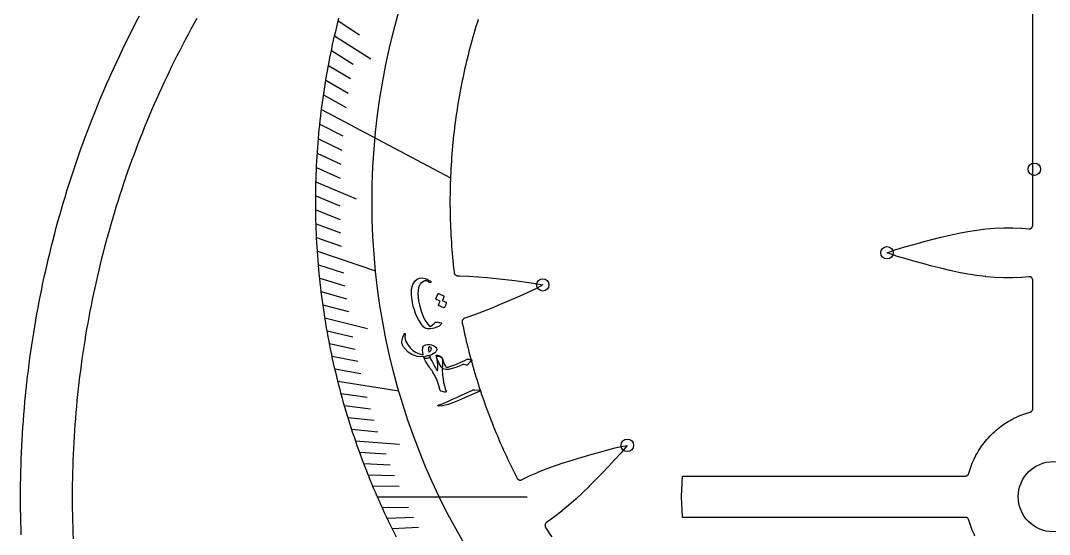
# Model space of a CAD drawing. Header units: millimetres. Extents: x -72 to 72, y -72 to 72.
# Drawn here: x -72.5 to -0.3, y -2.6 to 33.4 of the extents above; entities that cross this region are included whole.
import ezdxf

# ---------------------------------------------------------------- set-up
doc = ezdxf.new("R2010")
doc.units = ezdxf.units.MM
for name, color, linetype in [('CUT_INNER', 6, 'Continuous'), ('CUT_OUTER', 1, 'Continuous'), ('ENGRAVE', 7, 'Continuous'), ('ENGRAVE_FINE', 8, 'Continuous'), ('TEXT', 5, 'Continuous')]:
    doc.layers.add(name, color=color, linetype=linetype)

msp = doc.modelspace()

# ---------------------------------------------------------------- linework, layer by layer
at = {"layer": 'CUT_INNER'}
for points in [[(-5.5014, -2.7674), (-5.5663, -2.6344), (-5.5676, -2.6316), (-5.6293, -2.497), (-5.6305, -2.4942), (-5.6889, -2.3581), (-5.6901, -2.3552), (-5.745, -2.2177), (-5.7461, -2.2149), (-5.7977, -2.0761), (-5.7988, -2.0732), (-5.8469, -1.9332), (-5.8479, -1.9303), (-5.8926, -1.7891), (-5.8935, -1.7862), (-5.9347, -1.644), (-5.9356, -1.641), (-5.9371, -1.6353), (-5.9447, -1.6112), (-5.9548, -1.5881), (-5.9671, -1.566), (-5.9816, -1.5454), (-5.9981, -1.5263), (-6.0164, -1.5089), (-6.0364, -1.4935), (-6.0579, -1.4802), (-6.0805, -1.4691), (-6.1042, -1.4604), (-6.1287, -1.4541), (-6.1536, -1.4503), (-6.1788, -1.449), (-26.0062, -1.449), (-26.0123, -1.4487), (-26.0129, -1.4427), (-26.0835, -0.0061), (-26.0835, 0.0061), (-26.0129, 1.4427), (-26.0123, 1.4487), (-26.0062, 1.449), (-6.1788, 1.449), (-6.1536, 1.4503), (-6.1287, 1.4541), (-6.1042, 1.4604), (-6.0805, 1.4691), (-6.0579, 1.4802), (-6.0364, 1.4935), (-6.0164, 1.5089), (-5.9981, 1.5263), (-5.9816, 1.5454), (-5.9671, 1.566), (-5.9548, 1.5881), (-5.9447, 1.6112), (-5.9371, 1.6353), (-5.9356, 1.641), (-5.9347, 1.644), (-5.8935, 1.7862), (-5.8926, 1.7891), (-5.8479, 1.9303), (-5.8469, 1.9332), (-5.7988, 2.0732), (-5.7977, 2.0761), (-5.7461, 2.2149), (-5.745, 2.2177), (-5.6901, 2.3552), (-5.6889, 2.3581), (-5.6305, 2.4942), (-5.6293, 2.497), (-5.5676, 2.6316), (-5.5663, 2.6344), (-5.5014, 2.7674), (-5.5, 2.7702), (-5.4318, 2.9016), (-5.4304, 2.9043), (-5.359, 3.034), (-5.3574, 3.0367), (-5.2829, 3.1646), (-5.2813, 3.1673), (-5.2036, 3.2933), (-5.202, 3.2959), (-5.1212, 3.4201), (-5.1195, 3.4226), (-5.0358, 3.5447), (-5.034, 3.5472), (-4.9473, 3.6672), (-4.9454, 3.6697), (-4.8558, 3.7875), (-4.8539, 3.7899), (-4.7614, 3.9056), (-4.7594, 3.9079), (-4.6641, 4.0212), (-4.6621, 4.0236), (-4.564, 4.1345), (-4.5619, 4.1368), (-4.4611, 4.2452), (-4.459, 4.2475), (-4.3556, 4.3534), (-4.3534, 4.3556), (-4.2475, 4.459), (-4.2452, 4.4611), (-4.1368, 4.5619), (-4.1345, 4.564), (-4.0236, 4.6621), (-4.0212, 4.6641), (-3.9079, 4.7594), (-3.9056, 4.7614), (-3.7899, 4.8539), (-3.7875, 4.8558), (-3.6697, 4.9454), (-3.6672, 4.9473), (-3.5472, 5.034), (-3.5447, 5.0358), (-3.4226, 5.1195), (-3.4201, 5.1212), (-3.2959, 5.202), (-3.2933, 5.2036), (-3.1673, 5.2813), (-3.1646, 5.2829), (-3.0367, 5.3574), (-3.034, 5.359), (-2.9043, 5.4304), (-2.9016, 5.4318), (-2.7702, 5.5), (-2.7674, 5.5014), (-2.6344, 5.5663), (-2.6316, 5.5676), (-2.497, 5.6293), (-2.4942, 5.6305), (-2.3581, 5.6889), (-2.3552, 5.6901), (-2.2177, 5.745), (-2.2149, 5.7461), (-2.0761, 5.7977), (-2.0732, 5.7988), (-1.9332, 5.8469), (-1.9303, 5.8479), (-1.7891, 5.8926), (-1.7862, 5.8935), (-1.644, 5.9347), (-1.641, 5.9356), (-1.6353, 5.9371), (-1.6112, 5.9447), (-1.5881, 5.9548), (-1.566, 5.9671), (-1.5454, 5.9816), (-1.5263, 5.9981), (-1.5089, 6.0164), (-1.4935, 6.0364), (-1.4802, 6.0579), (-1.4691, 6.0805), (-1.4604, 6.1042), (-1.4541, 6.1287), (-1.4503, 6.1536), (-1.449, 6.1788), (-1.449, 15.1889), (-1.4502, 15.2134), (-1.4538, 15.2377), (-1.4598, 15.2616), (-1.4681, 15.2847), (-1.4786, 15.3069), (-1.4913, 15.328), (-1.5059, 15.3477), (-1.5224, 15.3659), (-1.5407, 15.3823), (-1.5604, 15.397), (-1.5815, 15.4096), (-1.6037, 15.42), (-1.6269, 15.4283), (-1.6507, 15.4342), (-1.675, 15.4377), (-1.6996, 15.4389), (-1.7241, 15.4376), (-2.2212, 15.3874), (-2.2277, 15.3869), (-2.8513, 15.3566), (-2.8575, 15.3565), (-3.4815, 15.3569), (-3.4873, 15.3571), (-4.1118, 15.3863), (-4.117, 15.3867), (-4.7421, 15.4424), (-4.7468, 15.4429), (-5.3723, 15.5228), (-5.3765, 15.5234), (-6.0026, 15.6246), (-6.0062, 15.6252), (-6.6329, 15.7452), (-6.6359, 15.7458), (-7.2632, 15.8816), (-7.2656, 15.8821), (-7.8935, 16.0309), (-7.8953, 16.0313), (-8.5237, 16.1903), (-8.5251, 16.1907), (-9.1534, 16.3572), (-9.7836, 16.5299), (-10.4138, 16.7073), (-10.415, 16.7077), (-11.0408, 16.891), (-11.0479, 16.8933), (-11.6684, 17.1163), (-11.6736, 17.1185), (-11.6684, 17.1206), (-11.0479, 17.3436), (-11.0408, 17.3459), (-10.415, 17.5293), (-10.4138, 17.5296), (-9.7853, 17.7066), (-9.1554, 17.8791), (-8.5251, 18.0463), (-8.5237, 18.0466), (-7.8953, 18.2056), (-7.8935, 18.2061), (-7.2656, 18.3548), (-7.2632, 18.3554), (-6.6359, 18.4911), (-6.6329, 18.4917), (-6.0062, 18.6117), (-6.0026, 18.6123), (-5.3765, 18.7136), (-5.3723, 18.7142), (-4.7468, 18.794), (-4.7421, 18.7945), (-4.117, 18.8502), (-4.1118, 18.8506), (-3.4873, 18.8798), (-3.4815, 18.88), (-2.8575, 18.8805), (-2.8513, 18.8803), (-2.2277, 18.85), (-2.2212, 18.8495), (-1.7241, 18.7993), (-1.6996, 18.798), (-1.675, 18.7992), (-1.6507, 18.8027), (-1.6269, 18.8087), (-1.6037, 18.8169), (-1.5815, 18.8274), (-1.5604, 18.84), (-1.5407, 18.8546), (-1.5224, 18.8711), (-1.5059, 18.8892), (-1.4913, 18.909), (-1.4786, 18.93), (-1.4681, 18.9522), (-1.4598, 18.9754), (-1.4538, 18.9992), (-1.4502, 19.0235), (-1.449, 19.048), (-1.449, 34.7122)], [(-60.0933, 33.5562), (-60.2973, 33.1882), (-60.2981, 33.1868), (-60.4998, 32.8176), (-60.5006, 32.8162), (-60.7001, 32.4457), (-60.7008, 32.4444), (-60.898, 32.0727), (-60.8987, 32.0713), (-61.0937, 31.6984), (-61.0944, 31.697), (-61.287, 31.3229), (-61.2877, 31.3216), (-61.478, 30.9463), (-61.4787, 30.9449), (-61.6668, 30.5685), (-61.6675, 30.5671), (-61.8532, 30.1895), (-61.8539, 30.1882), (-62.0373, 29.8095), (-62.0379, 29.8081), (-62.219, 29.4282), (-62.2196, 29.4269), (-62.3984, 29.0459), (-62.399, 29.0445), (-62.5754, 28.6625), (-62.5761, 28.6611), (-62.7501, 28.278), (-62.7508, 28.2766), (-62.9225, 27.8924), (-62.9231, 27.891), (-63.0924, 27.5058), (-63.093, 27.5044), (-63.26, 27.1182), (-63.2606, 27.1168), (-63.4252, 26.7295), (-63.4258, 26.7281), (-63.588, 26.3399), (-63.5886, 26.3384), (-63.7484, 25.9492), (-63.749, 25.9478), (-63.9065, 25.5575), (-63.907, 25.5561), (-64.0621, 25.1649), (-64.0626, 25.1635), (-64.2153, 24.7714), (-64.2158, 24.77), (-64.3661, 24.3769), (-64.3666, 24.3755), (-64.5144, 23.9815), (-64.515, 23.9801), (-64.6604, 23.5852), (-64.6609, 23.5838), (-64.8039, 23.188), (-64.8044, 23.1866), (-64.9449, 22.7899), (-64.9454, 22.7885), (-65.0835, 22.391), (-65.084, 22.3896), (-65.2197, 21.9913), (-65.2202, 21.9898), (-65.3534, 21.5907), (-65.3539, 21.5892), (-65.4847, 21.1893), (-65.4851, 21.1878), (-65.6134, 20.787), (-65.6139, 20.7856), (-65.7397, 20.3841), (-65.7402, 20.3826), (-65.8636, 19.9803), (-65.864, 19.9788), (-65.9849, 19.5758), (-65.9854, 19.5743), (-66.1038, 19.1705), (-66.1042, 19.1691), (-66.2202, 18.7646), (-66.2206, 18.7631), (-66.3341, 18.3579), (-66.3345, 18.3564), (-66.4455, 17.9505), (-66.4459, 17.9491), (-66.5544, 17.5425), (-66.5548, 17.541), (-66.6608, 17.1338), (-66.6611, 17.1323), (-66.7646, 16.7245), (-66.765, 16.723), (-66.866, 16.3145), (-66.8664, 16.313), (-66.9648, 15.9039), (-66.9652, 15.9024), (-67.0612, 15.4927), (-67.0615, 15.4912), (-67.155, 15.0809), (-67.1553, 15.0794), (-67.2462, 14.6686), (-67.2466, 14.6671), (-67.335, 14.2557), (-67.3353, 14.2542), (-67.4212, 13.8423), (-67.4215, 13.8408), (-67.5048, 13.4283), (-67.5051, 13.4268), (-67.586, 13.0139), (-67.5863, 13.0124), (-67.6646, 12.5989), (-67.6648, 12.5974), (-67.7406, 12.1835), (-67.7409, 12.182), (-67.8141, 11.7676), (-67.8143, 11.7661), (-67.885, 11.3513), (-67.8852, 11.3498), (-67.9534, 10.9346), (-67.9536, 10.9331), (-68.0192, 10.5174), (-68.0194, 10.5159), (-68.0824, 10.0999), (-68.0827, 10.0983), (-68.1431, 9.6819), (-68.1433, 9.6804), (-68.2012, 9.2636), (-68.2015, 9.2621), (-68.2568, 8.845), (-68.257, 8.8434), (-68.3098, 8.426), (-68.31, 8.4245), (-68.3602, 8.0067), (-68.3604, 8.0052), (-68.408, 7.5871), (-68.4082, 7.5856), (-68.4533, 7.1672), (-68.4535, 7.1657), (-68.496, 6.747), (-68.4961, 6.7455), (-68.5361, 6.3266), (-68.5362, 6.3251), (-68.5736, 5.906), (-68.5738, 5.9045), (-68.6086, 5.4851), (-68.6087, 5.4836), (-68.641, 5.064), (-68.6411, 5.0625), (-68.6707, 4.6428), (-68.6708, 4.6412), (-68.6979, 4.2213), (-68.698, 4.2198), (-68.7225, 3.7997), (-68.7226, 3.7982), (-68.7446, 3.378), (-68.7446, 3.3764), (-68.764, 2.9561), (-68.7641, 2.9546), (-68.7808, 2.5341), (-68.7809, 2.5326), (-68.7951, 2.112), (-68.7951, 2.1105), (-68.8067, 1.6899), (-68.8068, 1.6883), (-68.8158, 1.2677), (-68.8159, 1.2661), (-68.8223, 0.8454), (-68.8223, 0.8439), (-68.8262, 0.4231), (-68.8262, 0.4216), (-68.8275, 0.0008), (-68.8275, -0.0008), (-68.8262, -0.4216), (-68.8262, -0.4231), (-68.8223, -0.8439), (-68.8223, -0.8454), (-68.8159, -1.2661), (-68.8158, -1.2677), (-68.8068, -1.6883), (-68.8067, -1.6899), (-68.7951, -2.1105), (-68.7951, -2.112), (-68.7809, -2.5326), (-68.7808, -2.5341), (-68.7641, -2.9546)], [(-46.0777, -2.8468), (-46.2213, -2.5636), (-46.3632, -2.2796), (-46.5033, -1.9947), (-46.6417, -1.7089), (-46.7784, -1.4223), (-46.9132, -1.1349), (-47.0464, -0.8466), (-47.1777, -0.5575), (-47.3073, -0.2677), (-47.435, 0.023), (-47.561, 0.3145), (-47.6852, 0.6067), (-47.8077, 0.8996), (-47.9283, 1.1934), (-48.0471, 1.4878), (-48.1641, 1.783), (-48.2793, 2.0789), (-48.3926, 2.3755), (-48.5042, 2.6727), (-48.6139, 2.9707), (-48.7218, 3.2693), (-48.8278, 3.5686), (-48.932, 3.8685), (-49.0344, 4.1691), (-49.1349, 4.4702), (-49.2336, 4.772), (-49.3304, 5.0744), (-49.4254, 5.3774), (-49.5185, 5.681), (-49.6098, 5.9851), (-49.6991, 6.2898), (-49.7866, 6.595), (-49.8723, 6.9007), (-49.956, 7.207), (-50.0379, 7.5138), (-50.1179, 7.8211), (-50.196, 8.1288), (-50.2722, 8.4371), (-50.3465, 8.7458), (-50.4189, 9.0549), (-50.4894, 9.3645), (-50.5581, 9.6745), (-50.6248, 9.9849), (-50.6896, 10.2957), (-50.7525, 10.607), (-50.8135, 10.9186), (-50.8726, 11.2305), (-50.9297, 11.5429), (-50.985, 11.8555), (-51.0383, 12.1685), (-51.0897, 12.4819), (-51.1392, 12.7955), (-51.1868, 13.1094), (-51.2324, 13.4237), (-51.2761, 13.7382), (-51.3179, 14.0529), (-51.3577, 14.3679), (-51.3956, 14.6832), (-51.4316, 14.9986), (-51.4656, 15.3143), (-51.4977, 15.6302), (-51.5279, 15.9463), (-51.5561, 16.2625), (-51.5823, 16.579), (-51.6067, 16.8955), (-51.6291, 17.2123), (-51.6495, 17.5291), (-51.668, 17.8461), (-51.6846, 18.1632), (-51.6992, 18.4804), (-51.7119, 18.7976), (-51.7226, 19.115), (-51.7313, 19.4324), (-51.7382, 19.7498), (-51.743, 20.0673), (-51.746, 20.3848), (-51.7469, 20.7023), (-51.746, 21.0198), (-51.7431, 21.3373), (-51.7382, 21.6548), (-51.7314, 21.9722), (-51.7226, 22.2896), (-51.7119, 22.6069), (-51.6993, 22.9242), (-51.6847, 23.2414), (-51.6681, 23.5585), (-51.6496, 23.8754), (-51.6292, 24.1923), (-51.6068, 24.509), (-51.5825, 24.8256), (-51.5562, 25.142), (-51.528, 25.4583), (-51.4978, 25.7744), (-51.4658, 26.0903), (-51.4317, 26.406), (-51.3958, 26.7214), (-51.3579, 27.0367), (-51.3181, 27.3517), (-51.2763, 27.6664), (-51.2326, 27.9809), (-51.187, 28.2951), (-51.1394, 28.6091), (-51.09, 28.9227), (-51.0386, 29.236), (-50.9852, 29.5491), (-50.93, 29.8617), (-50.8729, 30.1741), (-50.8138, 30.486), (-50.7528, 30.7976), (-50.6899, 31.1089), (-50.6251, 31.4197), (-50.5584, 31.7301), (-50.4898, 32.0401), (-50.4193, 32.3497), (-50.3469, 32.6589), (-50.2725, 32.9676), (-50.1963, 33.2758), (-50.1183, 33.5836)], [(-40.3522, 33.4858), (-40.4294, 33.2394), (-40.4299, 33.2379), (-40.5056, 32.9911), (-40.506, 32.9896), (-40.5802, 32.7423), (-40.5807, 32.7408), (-40.6533, 32.4931), (-40.6537, 32.4916), (-40.7249, 32.2434), (-40.7253, 32.2419), (-40.7949, 31.9933), (-40.7954, 31.9918), (-40.8635, 31.7428), (-40.8639, 31.7413), (-40.9304, 31.4919), (-40.9308, 31.4904), (-40.9958, 31.2405), (-40.9962, 31.239), (-41.0597, 30.9888), (-41.0601, 30.9873), (-41.1221, 30.7366), (-41.1224, 30.7351), (-41.1829, 30.4841), (-41.1832, 30.4826), (-41.2421, 30.2312), (-41.2424, 30.2298), (-41.2998, 29.978), (-41.3001, 29.9765), (-41.3559, 29.7244), (-41.3563, 29.7229), (-41.4105, 29.4705), (-41.4108, 29.469), (-41.4635, 29.2162), (-41.4638, 29.2147), (-41.515, 28.9617), (-41.5153, 28.9602), (-41.5649, 28.7068), (-41.5652, 28.7053), (-41.6132, 28.4516), (-41.6135, 28.4501), (-41.66, 28.1961), (-41.6602, 28.1946), (-41.7051, 27.9404), (-41.7054, 27.9388), (-41.7488, 27.6843), (-41.749, 27.6828), (-41.7908, 27.428), (-41.7911, 27.4265), (-41.8313, 27.1715), (-41.8315, 27.17), (-41.8702, 26.9147), (-41.8704, 26.9132), (-41.9075, 26.6577), (-41.9077, 26.6561), (-41.9433, 26.4004), (-41.9435, 26.3989), (-41.9774, 26.1429), (-41.9776, 26.1414), (-42.01, 25.8853), (-42.0102, 25.8837), (-42.041, 25.6274), (-42.0412, 25.6259), (-42.0705, 25.3693), (-42.0706, 25.3678), (-42.0983, 25.1111), (-42.0985, 25.1096), (-42.1246, 24.8527), (-42.1247, 24.8512), (-42.1492, 24.5942), (-42.1494, 24.5926), (-42.1723, 24.3355), (-42.1724, 24.334), (-42.1938, 24.0766), (-42.1939, 24.0751), (-42.2137, 23.8177), (-42.2138, 23.8162), (-42.232, 23.5586), (-42.2321, 23.5571), (-42.2487, 23.2994), (-42.2488, 23.2979), (-42.2639, 23.0401), (-42.264, 23.0386), (-42.2774, 22.7808), (-42.2775, 22.7792), (-42.2894, 22.5213), (-42.2894, 22.5198), (-42.2997, 22.2618), (-42.2998, 22.2603), (-42.3085, 22.0022), (-42.3086, 22.0007), (-42.3157, 21.7426), (-42.3157, 21.7411), (-42.3213, 21.4829), (-42.3213, 21.4814), (-42.3253, 21.2232), (-42.3253, 21.2217), (-42.3276, 20.9635), (-42.3277, 20.962), (-42.3284, 20.7038), (-42.3284, 20.7023), (-42.3277, 20.4441), (-42.3276, 20.4426), (-42.3253, 20.1844), (-42.3253, 20.1828), (-42.3213, 19.9247), (-42.3213, 19.9232), (-42.3157, 19.665), (-42.3157, 19.6635), (-42.3086, 19.4054), (-42.3085, 19.4039), (-42.2998, 19.1458), (-42.2997, 19.1443), (-42.2894, 18.8863), (-42.2894, 18.8848), (-42.2775, 18.6269), (-42.2774, 18.6253), (-42.264, 18.3675), (-42.2639, 18.366), (-42.2488, 18.1082), (-42.2487, 18.1067), (-42.2321, 17.849), (-42.232, 17.8475), (-42.2138, 17.5899), (-42.2137, 17.5884), (-42.1939, 17.331), (-42.1938, 17.3294), (-42.1724, 17.0721), (-42.1723, 17.0706), (-42.1494, 16.8134), (-42.1492, 16.8119), (-42.1247, 16.5549), (-42.1246, 16.5534), (-42.0985, 16.2965), (-42.0983, 16.295), (-42.0706, 16.0383), (-42.0705, 16.0368), (-42.0412, 15.7802), (-42.041, 15.7787), (-42.0353, 15.7313), (-42.0313, 15.7077), (-42.0251, 15.6846), (-42.0167, 15.6621), (-42.0061, 15.6406), (-41.9936, 15.6202), (-41.9792, 15.6011), (-41.963, 15.5834), (-41.9451, 15.5674), (-41.9259, 15.5532), (-41.9053, 15.5409), (-41.8837, 15.5306), (-41.8612, 15.5224), (-41.838, 15.5164), (-41.8143, 15.5126), (-41.7904, 15.5112), (-41.6488, 15.5093), (-41.6452, 15.5092), (-41.0077, 15.4826), (-41.0047, 15.4824), (-40.3642, 15.4401), (-40.3618, 15.44), (-39.7188, 15.3849), (-39.7169, 15.3848), (-39.072, 15.3197), (-39.0706, 15.3195), (-38.4247, 15.247), (-37.776, 15.1686), (-37.1266, 15.0856), (-37.1253, 15.0854), (-36.4794, 14.9959), (-36.472, 14.9947), (-35.825, 14.865), (-35.82, 14.8638), (-35.8249, 14.8609), (-36.4059, 14.5493), (-36.4126, 14.5459), (-37.0047, 14.2727), (-37.0059, 14.2722), (-37.6017, 14.0049), (-38.1994, 13.7418), (-38.7983, 13.484), (-38.7996, 13.4835), (-39.3979, 13.234), (-39.3997, 13.2333), (-39.9989, 12.994), (-40.0012, 12.9931), (-40.6018, 12.7667), (-40.6047, 12.7657), (-41.207, 12.5551), (-41.2104, 12.554), (-41.3036, 12.5244), (-41.3264, 12.5159), (-41.3483, 12.5052), (-41.3691, 12.4924), (-41.3885, 12.4777), (-41.4064, 12.4612), (-41.4226, 12.443), (-41.4369, 12.4233), (-41.4493, 12.4023), (-41.4596, 12.3802), (-41.4676, 12.3572), (-41.4734, 12.3335), (-41.4768, 12.3094), (-41.4779, 12.285), (-41.4766, 12.2607), (-41.473, 12.2366), (-41.4638, 12.1914), (-41.4635, 12.1898), (-41.4108, 11.9371), (-41.4105, 11.9356), (-41.3563, 11.6832), (-41.3559, 11.6817), (-41.3001, 11.4296), (-41.2998, 11.4281), (-41.2424, 11.1763), (-41.2421, 11.1748), (-41.1832, 10.9235), (-41.1829, 10.922), (-41.1224, 10.671), (-41.1221, 10.6695), (-41.0601, 10.4188), (-41.0597, 10.4173), (-40.9962, 10.1671), (-40.9958, 10.1656), (-40.9308, 9.9157), (-40.9304, 9.9142), (-40.8639, 9.6648), (-40.8635, 9.6633), (-40.7954, 9.4142), (-40.7949, 9.4128), (-40.7253, 9.1641), (-40.7249, 9.1627), (-40.6537, 8.9145), (-40.6533, 8.913), (-40.5807, 8.6653), (-40.5802, 8.6638), (-40.506, 8.4165), (-40.5056, 8.415), (-40.4299, 8.1682), (-40.4294, 8.1667), (-40.3522, 7.9203), (-40.3517, 7.9189), (-40.273, 7.673), (-40.2725, 7.6715), (-40.1923, 7.4261), (-40.1918, 7.4247), (-40.1101, 7.1797), (-40.1096, 7.1783), (-40.0263, 6.9339), (-40.0258, 6.9324), (-39.9411, 6.6886), (-39.9406, 6.6871), (-39.8544, 6.4437), (-39.8538, 6.4423), (-39.7661, 6.1995), (-39.7656, 6.198), (-39.6764, 5.9557), (-39.6758, 5.9543), (-39.5851, 5.7126), (-39.5846, 5.7111), (-39.4924, 5.47), (-39.4919, 5.4685), (-39.3982, 5.2279), (-39.3976, 5.2265), (-39.3025, 4.9865), (-39.3019, 4.9851), (-39.2053, 4.7456), (-39.2048, 4.7442), (-39.1067, 4.5054), (-39.1061, 4.5039), (-39.0066, 4.2657), (-39.006, 4.2643), (-38.905, 4.0267), (-38.9044, 4.0253), (-38.8019, 3.7883), (-38.8013, 3.7869), (-38.6974, 3.5505), (-38.6968, 3.5491), (-38.5914, 3.3134), (-38.5908, 3.312), (-38.484, 3.0769), (-38.4834, 3.0755), (-38.3751, 2.8411), (-38.3745, 2.8397), (-38.2648, 2.606), (-38.2641, 2.6046), (-38.153, 2.3715), (-38.1524, 2.3702), (-38.0398, 2.1378), (-38.0392, 2.1364), (-37.9252, 1.9047), (-37.9245, 1.9034), (-37.8091, 1.6724), (-37.8085, 1.671), (-37.6917, 1.4407), (-37.691, 1.4394), (-37.6197, 1.301), (-37.6073, 1.2795), (-37.5928, 1.2594), (-37.5763, 1.2408), (-37.5581, 1.2239), (-37.5384, 1.2089), (-37.5172, 1.196), (-37.4949, 1.1852), (-37.4716, 1.1767), (-37.4475, 1.1705), (-37.423, 1.1667), (-37.3982, 1.1654), (-37.3735, 1.1666), (-37.3489, 1.1702), (-37.3248, 1.1762), (-37.3015, 1.1846), (-37.2791, 1.1952), (-37.2663, 1.2021), (-37.2616, 1.2045), (-36.6968, 1.478), (-36.6925, 1.48), (-36.1149, 1.7331), (-36.111, 1.7348), (-35.5219, 1.9698), (-35.5185, 1.9711), (-34.9193, 2.1904), (-34.9165, 2.1914), (-34.3086, 2.3975), (-34.3063, 2.3983), (-33.6912, 2.5935), (-33.6894, 2.594), (-33.0687, 2.7807), (-33.0673, 2.7811), (-32.4428, 2.9613), (-31.8135, 3.1371), (-31.1817, 3.309), (-31.1805, 3.3093), (-30.5495, 3.4737), (-30.5422, 3.4754), (-29.8953, 3.6032), (-29.8897, 3.604), (-29.8928, 3.5998), (-30.3107, 3.0892), (-30.3156, 3.0836), (-30.7581, 2.6046), (-30.759, 2.6036), (-31.2071, 2.1287), (-31.6586, 1.6569), (-32.1133, 1.1895), (-32.1143, 1.1885), (-32.5716, 0.7291), (-32.5729, 0.7277), (-33.035, 0.2773), (-33.0368, 0.2756), (-33.5051, -0.1633), (-33.5073, -0.1654), (-33.9832, -0.5905), (-33.9859, -0.5928), (-34.4709, -1.0016), (-34.4742, -1.0042), (-34.9697, -1.3943), (-34.9735, -1.3971), (-35.4809, -1.7663), (-35.4853, -1.7693), (-35.5525, -1.814), (-35.572, -1.8284), (-35.59, -1.8446), (-35.6064, -1.8625), (-35.621, -1.8818), (-35.6336, -1.9025), (-35.6441, -1.9243), (-35.6525, -1.9471), (-35.6587, -1.9705), (-35.6625, -1.9944), (-35.6641, -2.0186), (-35.6632, -2.0428), (-35.6601, -2.0669), (-35.6546, -2.0905), (-35.6468, -2.1134), (-35.6369, -2.1356), (-35.6249, -2.1566), (-35.6221, -2.1609), (-35.6213, -2.1622), (-35.4812, -2.3791), (-35.4803, -2.3804), (-35.3389, -2.5963), (-35.338, -2.5976), (-35.1952, -2.8127)]]:
    msp.add_lwpolyline(points, dxfattribs=at)
msp.add_circle((0, 0), 2.465, dxfattribs=at)
at = {"layer": 'CUT_OUTER'}
msp.add_lwpolyline([(-72.4009, -2.6674), (-72.4159, -2.2232), (-72.4282, -1.7788), (-72.4377, -1.3343), (-72.4445, -0.8898), (-72.4486, -0.4453), (-72.45, -0.0008), (-72.4486, 0.4438), (-72.4446, 0.8883), (-72.4377, 1.3328), (-72.4282, 1.7772), (-72.4159, 2.2216), (-72.4009, 2.6659), (-72.3832, 3.1101), (-72.3628, 3.5542), (-72.3396, 3.9981), (-72.3137, 4.4419), (-72.2851, 4.8855), (-72.2537, 5.329), (-72.2197, 5.7722), (-72.1829, 6.2153), (-72.1434, 6.658), (-72.1012, 7.1006), (-72.0563, 7.5429), (-72.0086, 7.9848), (-71.9583, 8.4265), (-71.9052, 8.8679), (-71.8495, 9.3089), (-71.791, 9.7496), (-71.7298, 10.1899), (-71.6659, 10.6299), (-71.5994, 11.0694), (-71.5301, 11.5085), (-71.4581, 11.9472), (-71.3835, 12.3854), (-71.3062, 12.8232), (-71.2261, 13.2605), (-71.1434, 13.6973), (-71.058, 14.1335), (-70.97, 14.5693), (-70.8792, 15.0045), (-70.7858, 15.4391), (-70.6898, 15.8731), (-70.5911, 16.3066), (-70.4897, 16.7394), (-70.3856, 17.1716), (-70.2789, 17.6032), (-70.1696, 18.0341), (-70.0576, 18.4643), (-69.943, 18.8938), (-69.8258, 19.3226), (-69.7059, 19.7507), (-69.5834, 20.178), (-69.4583, 20.6046), (-69.3305, 21.0304), (-69.2002, 21.4554), (-69.0673, 21.8796), (-68.9317, 22.303), (-68.7936, 22.7255), (-68.6528, 23.1472), (-68.5095, 23.568), (-68.3636, 23.9879), (-68.2151, 24.4069), (-68.0641, 24.8251), (-67.9105, 25.2422), (-67.7543, 25.6584), (-67.5956, 26.0737), (-67.4343, 26.4879), (-67.2705, 26.9012), (-67.1042, 27.3135), (-66.9354, 27.7247), (-66.764, 28.1349), (-66.5901, 28.544), (-66.4137, 28.9521), (-66.2348, 29.359), (-66.0534, 29.7649), (-65.8695, 30.1696), (-65.6832, 30.5732), (-65.4943, 30.9757), (-65.3031, 31.377), (-65.1093, 31.7771), (-64.9131, 32.176), (-64.7144, 32.5737), (-64.5134, 32.9701), (-64.3098, 33.3654), (-64.1039, 33.7593)], dxfattribs=at)
at = {"layer": 'ENGRAVE'}
for points in [[(-51.3417, 27.1664), (-42.2952, 22.3797)], [(-51.6297, 17.2222), (-47.5451, 15.8597)], [(-50.1915, 8.1109), (-45.9078, 7.4187)], [(-47.425, 0), (-36.9199, 0)]]:
    msp.add_lwpolyline(points, dxfattribs=at)
for centre, radius in [((0, 20.703), 47.7912), ((-1.3358, 22.9824), 0.4347), ((-11.6744, 17.1185), 0.4347), ((-35.8192, 14.8639), 0.4347), ((-29.8891, 3.6044), 0.4347)]:
    msp.add_circle(centre, radius, dxfattribs=at)
at = {"layer": 'ENGRAVE_FINE'}
for points in [[(-50.1644, 33.4025), (-48.6647, 32.4039)], [(-50.4181, 32.3546), (-47.8833, 30.7279)], [(-50.6483, 31.3094), (-49.1113, 30.3593)], [(-50.8554, 30.2675), (-49.3004, 29.3421)], [(-51.0397, 29.2294), (-49.4673, 28.3289)], [(-51.2017, 28.1955), (-49.6123, 27.3203)], [(-51.4603, 26.1425), (-49.8384, 25.3185)], [(-51.5577, 25.1241), (-49.9203, 24.3262)], [(-51.6346, 24.1118), (-49.9821, 23.3401)], [(-51.6911, 23.1058), (-50.0242, 22.3606)], [(-51.7279, 22.1065), (-48.921, 20.9069)], [(-51.7453, 21.1143), (-50.0508, 20.4229)], [(-51.7438, 20.1295), (-50.0363, 19.4652)], [(-51.7237, 19.1523), (-50.0038, 18.5155)], [(-51.6856, 18.1832), (-49.9537, 17.5739)], [(-51.5567, 16.2697), (-49.8026, 15.7162)], [(-51.4668, 15.3259), (-49.7024, 14.8005)], [(-51.3605, 14.391), (-49.5863, 13.8939)], [(-51.2383, 13.4652), (-49.4548, 12.9965)], [(-51.1004, 12.5487), (-48.107, 11.8136)], [(-50.9474, 11.6417), (-49.147, 11.2303)], [(-50.7796, 10.7442), (-48.9716, 10.3617)], [(-50.5974, 9.8566), (-48.7824, 9.503)], [(-50.4013, 8.9788), (-48.5797, 8.6543)], [(-49.9685, 7.2532), (-48.1356, 6.9872)], [(-49.7326, 6.4057), (-47.895, 6.169)], [(-49.4842, 5.5684), (-47.6423, 5.3612)], [(-49.2237, 4.7415), (-47.3781, 4.5637)], [(-48.9514, 3.925), (-45.8632, 3.6774)], [(-48.6677, 3.1189), (-46.8164, 3.0003)], [(-48.3729, 2.3234), (-46.5196, 2.2344)], [(-48.0673, 1.5384), (-46.2126, 1.479)], [(-47.7512, 0.7639), (-45.8956, 0.7342)], [(-47.089, -0.7533), (-45.2334, -0.7236)], [(-46.7434, -1.496), (-44.8887, -1.4366)], [(-46.3887, -2.2281), (-44.5354, -2.1391)]]:
    msp.add_lwpolyline(points, dxfattribs=at)
at = {"layer": 'TEXT'}
for points in [[(-42.9383, 12.117), (-42.9701, 12.08), (-43.0063, 12.0446), (-43.0468, 12.0109), (-43.0918, 11.9788), (-43.1408, 11.9483), (-43.1937, 11.9197), (-43.2504, 11.8927), (-43.311, 11.8676), (-43.4344, 11.8257), (-43.5592, 11.7961), (-43.6854, 11.779), (-43.813, 11.7745), (-43.9293, 11.7835), (-44.0263, 11.8059), (-44.1038, 11.8418), (-44.1619, 11.8911), (-44.2962, 12.0581), (-44.4214, 12.2395), (-44.5373, 12.4352), (-44.6438, 12.6451), (-44.74, 12.8692), (-44.8253, 13.1076), (-44.8994, 13.36), (-44.9621, 13.6264), (-45.0337, 14.1331), (-45.023, 14.5584), (-44.9322, 14.9005), (-44.7633, 15.1586), (-44.6198, 15.2729), (-44.458, 15.3369), (-44.2781, 15.3512), (-44.0802, 15.3163), (-44.0367, 15.3018), (-43.9919, 15.2843), (-43.9459, 15.2639), (-43.8987, 15.2406), (-43.8502, 15.2144), (-43.8005, 15.1853), (-43.7495, 15.1533), (-43.6972, 15.1184), (-43.6822, 15.1064), (-43.6722, 15.0933), (-43.6672, 15.0789), (-43.6672, 15.0633), (-43.6698, 15.0525), (-43.676, 15.0429), (-43.6859, 15.0346), (-43.6993, 15.0274), (-43.7122, 15.0232), (-43.7251, 15.0229), (-43.738, 15.0267), (-43.7507, 15.0344), (-43.8017, 15.0667), (-43.8539, 15.095), (-43.9072, 15.1192), (-43.9617, 15.1393), (-44.0129, 15.1514), (-44.0614, 15.1553), (-44.107, 15.151), (-44.15, 15.1384), (-44.3876, 14.9645), (-44.5316, 14.6741), (-44.5797, 14.2673), (-44.5287, 13.7459), (-44.4726, 13.4635), (-44.4042, 13.197), (-44.324, 12.9466), (-44.2322, 12.7124), (-44.1289, 12.4942), (-44.0144, 12.292), (-43.8889, 12.1058), (-43.7525, 11.9356), (-43.664, 11.9725), (-43.5701, 12.0346), (-43.4707, 12.1219), (-43.3656, 12.234), (-43.3544, 12.2391), (-43.3325, 12.2428), (-43.2998, 12.2451), (-43.2565, 12.2461), (-43.2519, 12.245), (-43.248, 12.2444), (-43.2448, 12.2441), (-43.2422, 12.2443), (-43.1824, 12.2412), (-43.1146, 12.2327), (-43.0387, 12.2191), (-42.9549, 12.2003), (-42.9284, 12.1899), (-42.9168, 12.1726), (-42.9201, 12.1483), (-42.9383, 12.117)], [(-42.6023, 13.6497), (-42.5957, 13.6452), (-42.5911, 13.6381), (-42.5884, 13.6285), (-42.5875, 13.6164), (-42.5969, 13.5708), (-42.6082, 13.5263), (-42.6214, 13.4828), (-42.6364, 13.4404), (-42.6536, 13.3987), (-42.6731, 13.3573), (-42.6949, 13.3164), (-42.7191, 13.2759), (-42.7272, 13.2674), (-42.7365, 13.2627), (-42.747, 13.2617), (-42.7587, 13.2645), (-43.1362, 13.4164), (-43.1417, 13.4214), (-43.1431, 13.43), (-43.1405, 13.442), (-43.1339, 13.4576), (-43.1272, 13.4686), (-43.1185, 13.4862), (-43.1076, 13.5103), (-43.0947, 13.541), (-43.0794, 13.5786), (-43.0615, 13.6233), (-43.041, 13.6752), (-43.0179, 13.7342), (-43.3102, 13.8592), (-43.3196, 13.8657), (-43.3231, 13.8753), (-43.3208, 13.8881), (-43.3126, 13.9041), (-43.3056, 13.918), (-43.2951, 13.9397), (-43.2813, 13.9693), (-43.2641, 14.0068), (-43.2435, 14.0526), (-43.2196, 14.1074), (-43.1924, 14.171), (-43.1618, 14.2436), (-43.1561, 14.2514), (-43.1498, 14.2555), (-43.1429, 14.2557), (-43.1354, 14.252), (-42.7738, 14.0871), (-42.7674, 14.0825), (-42.7628, 14.0754), (-42.7601, 14.0658), (-42.7594, 14.0536), (-42.7659, 14.0151), (-42.7746, 13.9774), (-42.7853, 13.9405), (-42.7982, 13.9043), (-42.8129, 13.8689), (-42.8292, 13.8343), (-42.847, 13.8006), (-42.8663, 13.7678)], [(-44.215, 9.8237), (-44.6054, 9.8408), (-44.9542, 9.9468), (-45.2607, 10.1428), (-45.5236, 10.4291), (-45.5531, 10.471), (-45.5804, 10.5128), (-45.6056, 10.5546), (-45.6287, 10.5962), (-45.6493, 10.6374), (-45.6672, 10.6781), (-45.6822, 10.7182), (-45.6945, 10.7576), (-45.7026, 10.8609), (-45.6811, 11.0045), (-45.6298, 11.1881), (-45.5482, 11.4112), (-45.5349, 11.436), (-45.5204, 11.452), (-45.5047, 11.4591), (-45.4878, 11.4574), (-45.4733, 11.4489), (-45.4647, 11.4355), (-45.4622, 11.4173), (-45.4656, 11.3942), (-45.487, 11.1758), (-45.4379, 10.9458), (-45.3182, 10.7053), (-45.1277, 10.4555), (-44.9272, 10.2632), (-44.7091, 10.1176), (-44.4737, 10.0186), (-44.2215, 9.9657), (-44.2137, 9.9685), (-44.208, 9.9726), (-44.2043, 9.9779), (-44.2027, 9.9846), (-44.2312, 10.1422), (-44.2449, 10.2788), (-44.2439, 10.3943), (-44.2283, 10.4886), (-44.1887, 10.5679), (-44.1222, 10.627), (-44.0288, 10.666), (-43.9087, 10.6851), (-43.8925, 10.6862), (-43.8758, 10.6868), (-43.8587, 10.6868), (-43.8412, 10.6864), (-43.8231, 10.6856), (-43.8039, 10.6843), (-43.7839, 10.6828), (-43.7628, 10.6808), (-43.6239, 10.6575), (-43.5041, 10.6185), (-43.4033, 10.5636), (-43.3214, 10.4929), (-43.267, 10.4138), (-43.2485, 10.3339), (-43.266, 10.2529), (-43.3193, 10.1707), (-43.4016, 10.0899), (-43.5027, 10.019), (-43.6226, 9.958), (-43.7614, 9.9069), (-43.7591, 9.8981), (-43.7566, 9.8897), (-43.7539, 9.8817), (-43.7509, 9.8739), (-43.748, 9.8662), (-43.7453, 9.8582), (-43.7427, 9.8498), (-43.7404, 9.841), (-43.7393, 9.8093), (-43.7525, 9.7811), (-43.7801, 9.7564), (-43.8221, 9.7352), (-43.8699, 9.7187), (-43.9196, 9.7072), (-43.9711, 9.7006), (-44.0244, 9.6989), (-44.0725, 9.7021), (-44.1082, 9.7102), (-44.1317, 9.7232), (-44.1429, 9.741), (-44.1641, 9.8267), (-44.1723, 9.8253), (-44.1835, 9.8243), (-44.1977, 9.8238), (-44.215, 9.8237)], [(-43.7716, 10.1601), (-43.7017, 10.2265), (-43.6566, 10.2915), (-43.6363, 10.3551), (-43.6408, 10.4176), (-43.6587, 10.4513), (-43.6812, 10.4798), (-43.7083, 10.5032), (-43.74, 10.5214), (-43.7557, 10.526), (-43.771, 10.5236), (-43.7858, 10.5143), (-43.8001, 10.498), (-43.8295, 10.4425), (-43.8413, 10.3692), (-43.8352, 10.2781), (-43.8113, 10.1694), (-43.8064, 10.1588), (-43.7981, 10.1537), (-43.7865, 10.1541), (-43.7716, 10.1601)], [(-42.8499, 9.2878), (-42.8619, 9.172), (-42.8692, 9.0526), (-42.8716, 8.9297), (-42.8692, 8.8032), (-42.8623, 8.6736), (-42.8513, 8.5414), (-42.8363, 8.4068), (-42.8171, 8.2696), (-42.7728, 8.0064), (-42.722, 7.7764), (-42.6653, 7.5796), (-42.603, 7.4161), (-42.5974, 7.3982), (-42.5972, 7.3821), (-42.6023, 7.368), (-42.6128, 7.3558), (-42.6268, 7.3463), (-42.6426, 7.3404), (-42.6601, 7.3382), (-42.6794, 7.3397), (-42.9508, 7.399), (-42.9733, 7.4062), (-42.9905, 7.4192), (-43.0023, 7.4381), (-43.0087, 7.4628), (-43.1092, 7.8156), (-43.2298, 8.1462), (-43.371, 8.4552), (-43.5334, 8.7431), (-43.5427, 8.7591), (-43.56, 8.7861), (-43.5852, 8.824), (-43.6184, 8.8729), (-43.6596, 8.9329), (-43.7086, 9.004), (-43.7655, 9.0863), (-43.8301, 9.1799), (-43.9519, 9.3626), (-44.0446, 9.5181), (-44.1086, 9.6458), (-44.144, 9.7456), (-44.1411, 9.7738), (-44.1187, 9.8044), (-44.077, 9.8374), (-44.0159, 9.8727), (-43.9118, 9.9099), (-43.8319, 9.9168), (-43.7763, 9.8935), (-43.7448, 9.8399), (-43.7141, 9.7542), (-43.6604, 9.6346), (-43.5837, 9.4813), (-43.4834, 9.2948), (-43.432, 9.2011), (-43.3868, 9.1192), (-43.3478, 9.0491), (-43.3151, 8.9908), (-43.2888, 8.9444), (-43.2691, 8.9102), (-43.2558, 8.8881), (-43.2491, 8.8782), (-43.2459, 8.8746), (-43.2432, 8.8715), (-43.2408, 8.8689), (-43.2389, 8.8668), (-43.2373, 8.8648), (-43.236, 8.8628), (-43.235, 8.8607), (-43.2343, 8.8586), (-43.224, 8.8468), (-43.216, 8.8434), (-43.2102, 8.8483), (-43.2067, 8.8614), (-43.1971, 8.9176), (-43.1902, 8.9761), (-43.1858, 9.0367), (-43.184, 9.0996), (-43.1845, 9.1647), (-43.187, 9.2322), (-43.1915, 9.3021), (-43.198, 9.3743), (-43.2056, 9.445), (-43.2145, 9.5143), (-43.2247, 9.5824), (-43.2362, 9.6493), (-43.2493, 9.7143), (-43.2639, 9.7768), (-43.2802, 9.8369), (-43.2982, 9.8945), (-43.3, 9.9102), (-43.2968, 9.9218), (-43.2884, 9.9295), (-43.2749, 9.9331), (-43.249, 9.9317), (-43.2233, 9.9284), (-43.1977, 9.9234), (-43.1722, 9.9166), (-43.1463, 9.9084), (-43.1197, 9.8993), (-43.0922, 9.8892), (-43.0639, 9.8782), (-43.0089, 9.8523), (-42.9644, 9.8239), (-42.9304, 9.7928), (-42.9068, 9.7592), (-42.87, 9.6683), (-42.8483, 9.5595), (-42.8417, 9.4327), (-42.8499, 9.2878)], [(-42.4567, 9.0902), (-42.3329, 9.1344), (-42.203, 9.1822), (-42.0671, 9.2336), (-41.925, 9.2885), (-41.7763, 9.3475), (-41.6206, 9.4108), (-41.4577, 9.4784), (-41.2877, 9.5503), (-41.1209, 9.6494), (-41.0974, 9.6563), (-41.0741, 9.6597), (-41.0511, 9.6597), (-41.0283, 9.6563), (-41.0165, 9.6538), (-41.0006, 9.6497), (-40.9809, 9.6443), (-40.9572, 9.6373), (-40.9293, 9.6293), (-40.8971, 9.6205), (-40.8606, 9.611), (-40.8197, 9.6007), (-40.8063, 9.5968), (-40.7957, 9.5904), (-40.788, 9.5816), (-40.7831, 9.5704), (-40.7827, 9.5601), (-40.7871, 9.5503), (-40.7963, 9.5407), (-40.8103, 9.5316), (-40.889, 9.4792), (-40.9617, 9.4159), (-41.0284, 9.3418), (-41.089, 9.2566), (-41.1065, 9.2345), (-41.1267, 9.2224), (-41.1498, 9.2202), (-41.1756, 9.228), (-41.3275, 9.2811), (-41.3451, 9.2839), (-41.367, 9.2827), (-41.393, 9.2775), (-41.4233, 9.2683), (-41.8401, 9.102), (-42.1801, 8.9875), (-42.4437, 8.9253), (-42.6309, 8.9162), (-42.8015, 8.9765), (-42.9572, 9.1205), (-43.0972, 9.3484), (-43.2203, 9.6604), (-43.2441, 9.7818), (-43.2214, 9.8503), (-43.1524, 9.8659), (-43.0373, 9.8288), (-43.0215, 9.8213), (-43.006, 9.8139), (-42.9908, 9.8068), (-42.976, 9.7999), (-42.9615, 9.7933), (-42.9474, 9.7868), (-42.9336, 9.7805), (-42.9201, 9.7745), (-42.8933, 9.758), (-42.8714, 9.7356), (-42.8544, 9.7073), (-42.8424, 9.6731), (-42.7968, 9.5175), (-42.75, 9.3821), (-42.7022, 9.267), (-42.6536, 9.172), (-42.6165, 9.121), (-42.5713, 9.0904), (-42.518, 9.0802), (-42.4567, 9.0902)], [(-40.3186, 7.4842), (-40.2256, 7.4712), (-40.187, 7.4489), (-40.203, 7.4172), (-40.2733, 7.376), (-41.3011, 6.9282), (-41.9316, 6.6527), (-42.4463, 6.4655), (-42.8457, 6.3684), (-43.1301, 6.3622), (-43.156, 6.3698), (-43.1716, 6.379), (-43.177, 6.3897), (-43.1721, 6.4021), (-43.1619, 6.414), (-43.1473, 6.425), (-43.1281, 6.435), (-43.1044, 6.444), (-42.917, 6.506), (-42.7211, 6.5805), (-42.5167, 6.6673), (-42.3037, 6.7664), (-42.2477, 6.7911), (-42.0969, 6.8595), (-41.8512, 6.9714), (-41.5105, 7.1263), (-40.7563, 7.4742), (-40.7153, 7.4898), (-40.6761, 7.5002), (-40.6389, 7.5054), (-40.6036, 7.5055)]]:
    msp.add_lwpolyline(points, close=True, dxfattribs=at)

doc.saveas('drawing.dxf')
